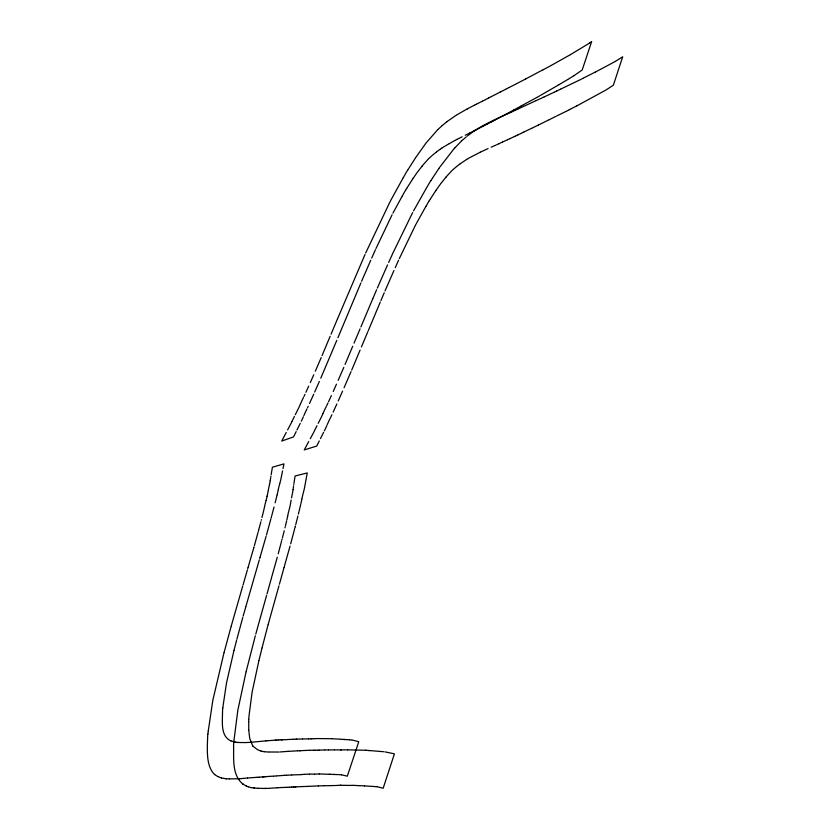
<?xml version="1.0" encoding="UTF-8"?>
<svg xmlns="http://www.w3.org/2000/svg" width="830" height="830" viewBox="0 0 830 830"><rect width="100%" height="100%" fill="white"/><g stroke="black" fill="none" stroke-linecap="round" stroke-linejoin="round"><path stroke-width="1.25" d="M248.741 721.54L248.772 719.423M248.73 721.841L248.761 730.068M222.502 712.825L222.606 709.889A9.244 2.013 -70.7 0 1 222.772 708.052M222.492 712.928C222.492 722.225 220.49 736.22 230.906 740.9M208.268 730.981L212.843 700.178L224.017 652.743M293.073 489.627L293.53 486.39M293.955 483.371L295.055 475.995L307.287 472.934L306.415 477.478M293.063 489.752L292.959 490.457A18.831 4.005 -69 0 1 292.554 492.74L291.538 497.876M293.81 484.44L293.706 485.166M207.884 734.083L208.05 732.89A19.567 4.098 -71 0 0 208.268 730.981M270.207 480.705L270.705 477.582M271.182 474.573L272.396 467.217L283.974 463.866L283.02 468.545M270.175 480.933L270.061 481.649A18.903 3.725 -68.9 0 1 269.615 483.932M270.964 476.005L270.86 476.607M222.793 708.021L222.897 707.419A12.564 2.698 -70.8 0 0 223.135 705.469L226.497 683.017L233.987 650.419M290.438 503.924L291.133 500.075M290.324 504.578L290.199 505.242A17.472 3.745 -69.1 0 1 289.442 508.614L288.788 511.052A20.231 4.441 -69 0 0 288.072 514.081L287.761 515.71M306.322 478.039L306.166 478.889M305.015 485.125L306.031 479.636M304.88 485.892L304.537 487.646A28.251 6.152 -68.9 0 1 303.697 491.36L303.5 492.117M268.557 488.932L269.428 484.751M267.291 495.365L268.1 491.256M301.954 498.747L302.224 497.305A19.536 4.378 -68.8 0 1 302.836 494.659L303.355 492.657M267.239 495.624L267.084 496.413M268.464 489.43L268.235 490.603M287.709 515.99L286.879 519.86M301.871 499.162L300.927 503.52M282.563 470.859L281.017 478.557A28.365 5.717 -68.9 0 1 280.125 482.282L279.824 483.392M278.32 489.534L278.589 488.216A19.63 4.077 -68.7 0 1 279.233 485.581L279.731 483.755M264.5 507.026L264.863 505.252A20.325 4.129 -68.9 0 1 265.6 502.223L266.025 500.708M278.268 489.804L277.116 494.805M264.438 507.296L263.473 511.477M269.615 483.932L269.46 484.606M285.396 526.033L286.63 520.908M299.028 511.519L300.709 504.443M285.147 527.092L284.96 527.849M262.062 647.836L267.561 626.754M298.81 512.432L298.675 512.982M261.99 648.157L258.929 660.524M246.105 671.75L255.329 635.77M298.582 513.345L298.406 514.081M246.022 672.092L237.837 710.252L234.081 739.654A19.474 4.409 -71.3 0 1 233.915 741.564L233.759 742.767A17.015 3.932 -71.1 0 0 233.583 745.236C233.925 758.267 231.632 775.479 243.335 784.392M261.958 517.515L263.401 511.778M275.124 502.804L277.033 495.168M282.49 537.612L284.223 530.775M258.856 660.825L252.133 692.002L249.208 714.277A12.512 2.905 -71 0 1 249.01 716.311L248.907 716.923A9.203 2.158 -71 0 0 248.751 718.822L248.772 719.268M295.75 524.581L297.908 516.073M236.872 639.266L242.806 617.354M234.07 650.118L236.28 641.569M224.11 652.401L231.134 626.401M236.581 640.407L236.363 641.237M282.179 538.857L281.806 540.268M295.397 525.981L295.21 526.687M261.419 519.642L261.263 520.254M258.919 529.104L260.859 521.8M271.752 515.679L274.045 506.995M279.835 547.717L281.515 541.378M295.127 527.04L294.94 527.756M258.763 529.727L258.255 531.605M271.524 516.561L271.389 517.09M279.669 548.36L278.216 553.797M294.702 528.648L290.676 543.816M271.296 517.443L271.099 518.148M284.483 565.946L290.044 546.099M271.991 576.03L277.282 557.2M268.142 624.658L270.352 616.597M255.796 634.068L258.421 624.575M268.049 624.98L267.789 625.955M284.306 566.61L284.078 567.44M271.763 576.85L271.452 578.002M270.808 519.217L266.43 535.143M258.514 624.233L266.586 595.411M279.399 584.258L283.601 569.141M283.985 567.772L283.798 568.457M266.108 500.407L266.274 499.795A17.544 3.486 -69 0 0 267.094 496.402M260.101 557.096L266.046 536.481M267.011 593.907L271.213 578.821M270.59 615.756L278.953 585.845M248.139 567.264L253.741 547.914M257.985 532.559L254.437 545.486M260.008 557.428L259.728 558.424M248.046 567.585L247.672 568.903M243.169 616.057L245.701 607.155M231.228 626.059L242.702 586.167M243.045 584.994L247.34 570.054M254.063 546.773L253.835 547.592M245.794 606.823L259.334 559.783M337.914 337.737L360.884 282.957M361.434 346.93L367.815 331.761M331.066 334.158L337.571 318.689M322.061 355.582L330.164 336.264M345.052 364.474L352.729 346.224M354.037 343.153L360.064 328.898M360.894 326.947L372.753 298.821M368.25 330.734L380.275 302.11M380.887 300.657L384.228 292.772M337.644 318.533L364.993 254.54M361.6 281.256L370.72 260.298M351.692 370.118L360.096 350.073M385.016 290.915L393.949 270.538M372.961 298.333L376.623 289.743M377.328 288.114L387.548 264.894M321.231 357.533L315.317 371.218M336.783 340.393L320.774 378.2M351.049 371.632L344.097 387.693M300.252 404.459L301.062 402.581A20.045 4.036 -68.2 0 1 302.525 399.386L303.458 397.487M338.163 380.358L343.817 367.379M303.863 415.633L304.849 413.361A19.443 4.015 -68.2 0 1 306.146 410.56L306.986 408.848M322.974 413.568L323.783 411.701A19.962 4.347 -68.2 0 1 325.256 408.526L326.2 406.638M322.839 413.88L322.704 414.191A17.191 3.652 -68.1 0 1 321.034 417.76L320.671 418.455M327.207 424.732L328.12 422.657A19.36 4.316 -68.2 0 1 329.417 419.876L330.184 418.32M310.316 382.547L313.771 374.735M326.792 425.686L326.626 426.07A27.888 6.028 -68.2 0 1 324.779 430.023L324.364 430.863M371.726 258.057L375.451 249.706M314.663 392.082L319.343 381.458M333.235 391.47L336.482 384.176M375.98 248.533L392.061 214.825M395.236 267.675L398.618 260.143M338.225 400.952L342.583 391.127M365.657 253.067L390.038 201.763M388.648 262.467L392.538 253.876M399.344 258.535L415.28 225.553M305.907 392.3L308.687 386.178M313.73 394.177L309.497 403.515M392.756 253.389L412.635 212.584M333.141 412.105L336.866 403.971M328.587 401.647L331.377 395.557M304.973 394.333L303.967 396.45M328.016 402.882L326.636 405.766M331.927 414.73L330.558 417.573M308.221 406.275L307.588 407.613M291.932 421.526L294.432 416.421M291.859 421.671L291.579 422.252A18.665 3.652 -68.3 0 1 290.324 424.773L287.595 429.899M314.726 430.231L316.967 425.728M314.518 430.677L314.238 431.258A18.592 3.932 -68.3 0 1 312.962 433.758L312.526 434.547M301.321 421.184L301.529 420.758A28.002 5.603 -68.2 0 0 303.355 416.795M296.943 430.033L300.284 423.3M295.283 414.72L297.742 409.802M298.105 409.086L298.323 408.661A17.254 3.393 -68.1 0 0 299.983 405.082M320.484 438.572L323.627 432.337M296.154 431.61L293.55 436.902L281.733 441.052L286.226 432.482M318.191 423.342L320.453 418.891M392.932 213.123L402.311 195.922M319.28 440.948L316.738 446.052L304.257 449.912L308.739 441.529M390.432 200.985L403.058 178.014M416.349 223.509L425.863 206.463M415.975 224.245L415.529 225.086M413.537 210.903L426.713 187.549A17.814 3.818 -66 0 0 427.844 185.63L428.508 184.447A15.666 3.434 -66 0 1 430.023 181.936L430.822 180.722M310.275 438.707L312.381 434.806M403.214 177.755L403.598 177.122A17.887 3.548 -66.2 0 0 404.708 175.182L405.362 173.989A15.729 3.185 -66.2 0 1 406.845 171.457L407.634 170.233M407.084 187.839L411.649 180.608M402.374 195.818L402.633 195.392A11.599 2.365 -66.3 0 0 403.743 193.421L404.054 192.819A8.559 1.764 -66.3 0 1 405.175 190.869L405.548 190.298M406.825 188.265L405.611 190.205M409.356 167.494L415.54 157.814M408.941 168.158L407.8 169.974M425.925 206.348L426.184 205.933A11.547 2.542 -66.1 0 0 427.315 203.983L427.626 203.381A8.528 1.899 -66.1 0 1 428.768 201.451L429.151 200.881M430.583 198.671L435.304 191.398M430.448 198.878L429.266 200.715M432.658 177.89L438.811 168.583M412.821 178.792L416.484 173.429M432.326 178.419L430.988 180.473M412.645 179.073L411.898 180.224M415.872 157.327L426.029 143.03L437.628 129.781M436.383 189.8L440.253 184.302M436.321 189.894L435.501 191.118M439.973 166.892L453.543 149.39M439.558 167.494L438.977 168.345M416.888 172.858L422.065 166.156M440.73 183.658L446.052 177.06M423.58 164.34L428.021 159.298M423.445 164.496L422.128 166.083M447.412 175.504L446.115 176.987M447.609 175.275L452.143 170.389M455.162 147.574L461.615 140.882M455.079 147.667L453.688 149.224M428.56 158.758L431.631 155.947M437.846 129.573L442.027 125.745M452.755 169.808L456.542 166.581M461.916 140.602L466.18 136.95M432.326 155.345L436.414 152.015M442.234 125.569L446.54 122.02M436.528 151.921L439.838 149.483M447.277 121.439L446.799 121.813M447.484 121.273L456.282 115.194M456.604 166.529L460.038 163.904M467.166 136.162L471.637 132.769M589.528 43.077L591.676 41.5L582.214 69.948L574.028 75.644M589.425 43.16L570.438 54.635M471.928 132.561L474.636 130.684M460.162 163.811L466.647 159.433M440.076 149.307L441.902 148.051M442.079 147.937L444.33 146.526M474.708 130.642L481.037 126.751M456.863 114.831L467.197 108.938M449.3 143.642L454.601 140.644M559.171 84.587L567.616 79.566M559.067 84.65L540.434 95.429M567.73 79.504L573.8 75.789M570.335 54.697L551.898 65.062M445.108 146.049L449.113 143.735M466.771 159.35L469.178 157.959M523.491 104.694L527.341 102.567M523.408 104.736L520.835 106.167M456.874 139.44L462.123 136.784M488.6 122.747L492.335 120.848M456.811 139.471L454.975 140.467M488.393 122.871L481.639 126.419M539.593 95.917L536.813 97.473M510.606 111.697L513.666 110.058M510.523 111.739L508.832 112.662M551.442 65.321L543.162 69.772M600.526 69.347L615.341 61.41M600.318 69.461L595.224 72.117M469.925 157.544L480.259 152.212M506.57 113.866L508.666 112.745M506.414 113.959L504.64 114.914M485.457 99.642L487.542 98.542M496.579 119.136L495.437 119.759M496.662 119.095L503.997 115.246M485.104 99.839L482.572 101.125M493.591 120.765L495.365 119.8M571.351 108.637L576.881 105.835M483.133 126.202L478.91 128.349M493.352 120.89L491.225 122.02M571.164 108.74L569.318 109.736M615.445 61.358L622.676 56.803L613.391 85.148L606.149 89.91L576.975 105.794M505.761 89.256L508.79 87.658M508.935 87.575L516.26 83.861M494.566 119.759L500.345 117.103M505.605 89.339L500.915 91.694M494.493 119.79L492.532 120.765M582.785 78.404L581.249 79.213M582.971 78.3L595.12 72.158M527.932 102.256L536.543 97.618M569.121 109.84L565.915 111.469M488.497 123.421L490.997 122.124M488.663 97.961L491.319 96.602M488.133 123.608L487.48 123.95M488.445 98.075L487.615 98.5M561.122 88.903L568.291 85.428M520.752 106.209L513.739 110.017M476.275 129.677L478.848 128.391M476.14 129.75L475.175 130.248M538.431 125.008L532.103 128.1M538.597 124.925L548.869 119.883M487.335 124.023L483.34 126.108M540.102 71.307L542.913 69.896M477.758 103.511L481.317 101.717M580.481 79.607L568.82 85.179M477.489 103.657L476.887 103.958M500.77 91.767L499.971 92.172M556.795 90.968L554.077 92.265M556.889 90.927L560.779 89.059M539.261 71.743L525.857 78.871M465.257 135.228L469.635 133.08M516.8 83.591L525.774 78.902M476.493 104.165L475.113 104.85M475.04 130.32L469.842 132.976M467.259 108.906L474.719 105.037M511.446 112.071L514.88 110.442M523.761 132.063L522.807 132.541M524 131.949L531.688 128.297M511.373 112.112L508.863 113.285M507.555 139.72L509.983 138.631M520.711 133.568L522.568 132.655M499.764 92.286L491.391 96.571M507.483 139.762L502.658 141.982M520.545 133.651L518.076 134.823M496.703 144.762L499.307 143.549M499.006 143.704L501.424 142.553M536.118 100.617L517.889 109.052M536.201 100.586L543.951 97.037M504.588 115.163L507.255 113.959M556.723 115.961L565.728 111.562M482.448 101.187L481.846 101.478M504.516 115.194L503.53 115.661M515.461 136.047L517.993 134.865M514.953 110.4L517.671 109.155M555.851 116.376L549.221 119.717M515.077 136.224L514.393 136.545M502.441 142.075L501.787 142.387M514.237 136.618L510.056 138.6M503.25 115.795L502.69 116.044M491.173 147.201L494.784 145.572M544.19 96.923L553.911 92.338M502.057 116.335L500.957 116.833M480.321 152.181L488.092 148.57M508.51 113.43L507.607 113.814M495.842 145.136L495.137 145.426M319.135 773.975L314.788 774.131M319.301 773.944L338.391 774.618M247.662 777.99L253.171 777.586M247.402 778.032L239.424 778.758M291.486 787.12L293.623 786.985M291.704 787.089L289.514 787.245M353.186 785.367L348.486 785.419M353.279 785.356L358.84 785.637M250.753 742.29L265.735 740.889M287.969 751.378L297.431 750.839M250.172 742.362L245.794 742.549M288.176 751.347L280.26 751.939M239.299 778.768L229.402 778.882M277.189 787.784L268.847 788.324M277.324 787.774L281.36 787.514M268.007 776.475L273.246 776.143M267.592 740.734L265.87 740.889M267.924 740.702L275.851 740.132M266.295 776.631L267.934 776.486M286.402 775.272L291.683 774.961M304.672 774.307L309.455 774.12M304.351 774.338L300.771 774.629M256.729 777.337L259.002 777.202M256.657 777.347L254.706 777.482M245.618 742.57L240.835 742.528M284.285 775.365L286.257 775.272M279.139 752.042L269.262 752.001M264.874 776.745L263.141 776.849M284.576 775.334L276.483 775.936M264.542 776.776L266.16 776.641M278.714 739.955L277.168 740.059M278.994 739.924L281.412 739.8M275.913 775.988L273.807 776.123M314.861 738.659L317.371 738.565M268.266 788.376L265.133 788.407M314.705 738.679L313.118 738.783M297.846 750.808L305.834 750.434M240.731 742.539L237.204 742.414L237.899 742.477M337.924 785.367L340.207 785.294M337.405 785.408L335.714 785.512M300.616 774.639L291.984 774.961M253.368 777.565L254.582 777.492M286.952 787.317L289.38 787.234M286.817 787.328L284.815 787.421M289.888 739.426L293.229 739.271M309.787 774.1L314.383 774.11M289.68 739.447L288.332 739.53M229.225 778.893L225.988 778.758M275.321 740.173L276.898 740.08M287.771 739.572L287.211 739.603M295.387 786.923L295.75 786.902M286.796 739.634L282.719 739.769M309.382 750.299L305.907 750.434M307.702 786.384L318.295 785.917M309.673 750.289L313.636 750.216M295.822 786.902L301.695 786.57M307.546 786.394L304.859 786.498M263.214 788.448L258.099 788.241M263.401 788.427L266.046 788.469M295.034 786.954L293.758 786.985M347.687 749.853L365.74 750.268M347.604 749.853L334.646 749.905M311.209 738.866L312.422 738.814M311.063 738.876L308.47 738.887M268.671 752.032L264.521 751.741M335.123 785.533L324.374 785.74M319.592 750.102L324.634 749.957M257.674 788.261L251.625 787.701M319.135 750.123L318.253 750.164M318.108 750.164L315.296 750.216M333.733 774.463L334.438 774.432M282.584 739.779L281.961 739.8M303.168 786.539L304.423 786.508M303.386 786.529L301.913 786.57M358.934 785.637L364.505 785.906M284.68 787.431L281.495 787.514M263.006 776.859L259.136 777.202M281.827 739.8L281.204 739.81M262.747 776.859L263.266 776.849M344.554 739.457L344.025 739.468M313.927 750.216L315.078 750.216M340.601 739.229L343.942 739.468M343.765 739.468L349.191 739.779M368.717 750.559L369.35 750.559M300.304 750.725L299.63 750.714M293.301 739.271L296.777 739.167M296.279 739.157L302.213 738.98M365.563 750.227L383.585 751.71M293.343 786.975L293.893 786.985M325.018 749.967L328.483 749.936M318.378 785.927L324.053 785.73M302.587 738.99L308.314 738.876M341.047 785.325L340.29 785.294L347.978 785.388M317.849 738.586L332.021 738.71M328.784 749.947L334.262 749.884M341.472 774.836L339.18 774.681M341.742 774.857L347.314 776.175L358.778 741.719L352.242 740.049M341.213 749.947L340.58 749.905M377.214 786.767L383.17 788.22L394.395 753.941L393.555 753.65M376.747 786.736L374.486 786.539M351.65 740.007L349.648 739.831M236.799 742.383L231.02 740.962M374.299 786.529L373.739 786.466M373.645 786.466L364.681 785.927M226.31 778.789L221.278 777.938M264.314 751.721L262.882 751.503M329.448 774.224L330.039 774.286M384.85 751.856L393.42 753.599M253.949 788.002L254.52 788.064M339.947 739.146L332.425 738.783M234.61 742.082L235.025 742.165M262.436 751.42L263.037 751.534M262.238 751.378L261.004 751.046M251.511 787.67L250.805 787.535M250.691 787.514L248.409 786.85M248.191 786.799L246.365 786.072M221.517 778.021L218.051 776.673M260.962 751.026L257.819 749.812M257.393 749.594L252.787 746.035M217.73 776.517L215.032 774.815M246.313 786.052L242.744 783.987M214.7 774.587C205.716 766.111 207.303 749.168 207.656 736.552A17.098 3.662 -70.9 0 1 207.874 734.104M252.735 745.963L249.706 738.368L248.772 730.151"/></g></svg>
